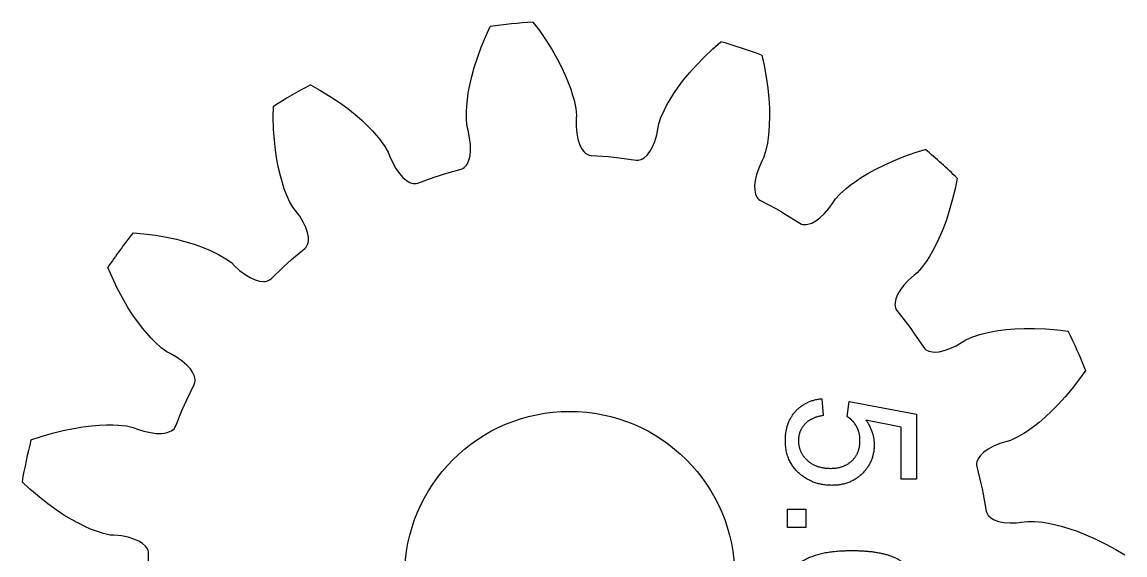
# Model space of a CAD drawing. Header units: millimetres. Extents: x 10 to 192, y -91 to 170.
# Drawn here: x 118.12 to 134.99, y 158.33 to 166.48 of the extents above; entities that cross this region are included whole.
import ezdxf

# ---------------------------------------------------------------- set-up
doc = ezdxf.new("R2010")
doc.units = ezdxf.units.MM
doc.layers.add('Sketch plane 01', color=7, linetype='Continuous')

msp = doc.modelspace()

# ---------------------------------------------------------------- linework, layer by layer
at = {"layer": 'Sketch plane 01'}
for p, q in [((125.217, 166.264), (125.286, 166.413)), ((125.217, 166.264), (125.286, 166.413)), ((125.938, 166.481), (126.037, 166.35)), ((125.938, 166.481), (126.037, 166.35)), ((126.037, 166.35), (126.14, 166.2)), ((126.037, 166.35), (126.14, 166.2)), ((125.147, 166.095), (125.217, 166.264)), ((125.147, 166.095), (125.217, 166.264)), ((126.14, 166.2), (126.231, 166.056)), ((126.14, 166.2), (126.231, 166.056)), ((128.689, 166.071), (128.813, 166.179)), ((128.689, 166.071), (128.813, 166.179)), ((125.089, 165.936), (125.147, 166.095)), ((125.089, 165.936), (125.147, 166.095)), ((126.231, 166.056), (126.309, 165.919)), ((126.231, 166.056), (126.309, 165.919)), ((128.557, 165.946), (128.689, 166.071)), ((128.557, 165.946), (128.689, 166.071)), ((125.04, 165.786), (125.089, 165.936)), ((125.04, 165.786), (125.089, 165.936)), ((126.309, 165.919), (126.375, 165.791)), ((126.309, 165.919), (126.375, 165.791)), ((128.438, 165.824), (128.557, 165.946)), ((128.438, 165.824), (128.557, 165.946)), ((129.437, 165.977), (129.473, 165.816)), ((129.437, 165.977), (129.473, 165.816)), ((125.002, 165.647), (125.04, 165.786)), ((125.002, 165.647), (125.04, 165.786)), ((126.375, 165.791), (126.432, 165.668)), ((126.375, 165.791), (126.432, 165.668)), ((126.432, 165.668), (126.478, 165.557)), ((126.432, 165.668), (126.478, 165.557)), ((128.242, 165.595), (128.333, 165.706)), ((128.242, 165.595), (128.333, 165.706)), ((128.333, 165.706), (128.438, 165.824)), ((128.333, 165.706), (128.438, 165.824)), ((129.473, 165.816), (129.507, 165.637)), ((129.473, 165.816), (129.507, 165.637)), ((122.537, 165.52), (122.681, 165.44)), ((122.537, 165.52), (122.681, 165.44)), ((124.95, 165.397), (124.972, 165.515)), ((124.95, 165.397), (124.972, 165.515)), ((124.972, 165.515), (125.002, 165.647)), ((124.972, 165.515), (125.002, 165.647)), ((126.478, 165.557), (126.516, 165.456)), ((126.478, 165.557), (126.516, 165.456)), ((128.161, 165.487), (128.242, 165.595)), ((128.161, 165.487), (128.242, 165.595)), ((129.507, 165.637), (129.531, 165.469)), ((129.507, 165.637), (129.531, 165.469)), ((122.681, 165.44), (122.836, 165.344)), ((122.681, 165.44), (122.836, 165.344)), ((122.836, 165.344), (122.977, 165.25)), ((122.836, 165.344), (122.977, 165.25)), ((124.935, 165.29), (124.95, 165.397)), ((124.935, 165.29), (124.95, 165.397)), ((126.516, 165.456), (126.545, 165.365)), ((126.516, 165.456), (126.545, 165.365)), ((126.545, 165.365), (126.567, 165.285)), ((126.545, 165.365), (126.567, 165.285)), ((128.035, 165.296), (128.092, 165.388)), ((128.035, 165.296), (128.092, 165.388)), ((128.092, 165.388), (128.161, 165.487)), ((128.092, 165.388), (128.161, 165.487)), ((129.531, 165.469), (129.546, 165.312)), ((129.531, 165.469), (129.546, 165.312)), ((121.967, 165.027), (121.969, 165.192)), ((121.967, 165.027), (121.969, 165.192)), ((122.977, 165.25), (123.105, 165.157)), ((122.977, 165.25), (123.105, 165.157)), ((123.105, 165.157), (123.217, 165.067)), ((123.105, 165.157), (123.217, 165.067)), ((124.92, 165.112), (124.925, 165.195)), ((124.92, 165.112), (124.925, 165.195)), ((124.925, 165.195), (124.935, 165.29)), ((124.925, 165.195), (124.935, 165.29)), ((126.567, 165.285), (126.593, 165.158)), ((126.567, 165.285), (126.593, 165.158)), ((126.593, 165.158), (126.605, 165.057)), ((126.593, 165.158), (126.605, 165.057)), ((127.949, 165.14), (127.987, 165.213)), ((127.949, 165.14), (127.987, 165.213)), ((127.987, 165.213), (128.035, 165.296)), ((127.987, 165.213), (128.035, 165.296)), ((129.546, 165.312), (129.555, 165.168)), ((129.546, 165.312), (129.555, 165.168)), ((129.555, 165.168), (129.557, 165.033)), ((129.555, 165.168), (129.557, 165.033)), ((121.971, 164.845), (121.967, 165.027)), ((121.971, 164.845), (121.967, 165.027)), ((123.217, 165.067), (123.319, 164.978)), ((123.217, 165.067), (123.319, 164.978)), ((124.92, 164.982), (124.92, 165.112)), ((124.92, 164.982), (124.92, 165.112)), ((126.602, 164.999), (126.601, 164.883)), ((126.602, 164.999), (126.601, 164.883)), ((126.605, 165.057), (126.602, 164.999)), ((126.605, 165.057), (126.602, 164.999)), ((127.865, 164.924), (127.897, 165.021)), ((127.865, 164.924), (127.897, 165.021)), ((127.897, 165.021), (127.949, 165.14)), ((127.897, 165.021), (127.949, 165.14)), ((129.557, 165.033), (129.554, 164.913)), ((129.557, 165.033), (129.554, 164.913)), ((121.983, 164.676), (121.971, 164.845)), ((121.983, 164.676), (121.971, 164.845)), ((123.319, 164.978), (123.406, 164.895)), ((123.319, 164.978), (123.406, 164.895)), ((123.406, 164.895), (123.482, 164.818)), ((123.406, 164.895), (123.482, 164.818)), ((124.93, 164.881), (124.92, 164.982)), ((124.93, 164.881), (124.92, 164.982)), ((124.945, 164.825), (124.93, 164.881)), ((124.945, 164.825), (124.93, 164.881)), ((124.97, 164.712), (124.945, 164.825)), ((124.97, 164.712), (124.945, 164.825)), ((126.601, 164.883), (126.61, 164.78)), ((126.601, 164.883), (126.61, 164.78)), ((127.832, 164.754), (127.856, 164.868)), ((127.832, 164.754), (127.856, 164.868)), ((127.856, 164.868), (127.865, 164.924)), ((127.856, 164.868), (127.865, 164.924)), ((129.554, 164.913), (129.547, 164.805)), ((129.554, 164.913), (129.547, 164.805)), ((122, 164.519), (121.983, 164.676)), ((122, 164.519), (121.983, 164.676)), ((123.482, 164.818), (123.545, 164.746)), ((123.482, 164.818), (123.545, 164.746)), ((123.545, 164.746), (123.598, 164.682)), ((123.545, 164.746), (123.598, 164.682)), ((123.598, 164.682), (123.674, 164.577)), ((123.598, 164.682), (123.674, 164.577)), ((124.983, 164.609), (124.97, 164.712)), ((124.983, 164.609), (124.97, 164.712)), ((126.61, 164.78), (126.627, 164.689)), ((126.61, 164.78), (126.627, 164.689)), ((126.627, 164.689), (126.652, 164.612)), ((126.627, 164.689), (126.652, 164.612)), ((127.766, 164.57), (127.802, 164.655)), ((127.766, 164.57), (127.802, 164.655)), ((127.802, 164.655), (127.832, 164.754)), ((127.802, 164.655), (127.832, 164.754)), ((129.536, 164.71), (129.524, 164.628)), ((129.536, 164.71), (129.524, 164.628)), ((129.547, 164.805), (129.536, 164.71)), ((129.547, 164.805), (129.536, 164.71)), ((122.022, 164.377), (122, 164.519)), ((122.022, 164.377), (122, 164.519)), ((123.674, 164.577), (123.726, 164.489)), ((123.674, 164.577), (123.726, 164.489)), ((123.726, 164.489), (123.746, 164.436)), ((123.726, 164.489), (123.746, 164.436)), ((124.977, 164.436), (124.985, 164.517)), ((124.977, 164.436), (124.985, 164.517)), ((124.985, 164.517), (124.983, 164.609)), ((124.985, 164.517), (124.983, 164.609)), ((126.652, 164.612), (126.683, 164.549)), ((126.652, 164.612), (126.683, 164.549)), ((126.683, 164.549), (126.718, 164.5)), ((126.683, 164.549), (126.718, 164.5)), ((126.718, 164.5), (126.737, 164.481)), ((126.718, 164.5), (126.737, 164.481)), ((127.683, 164.444), (127.726, 164.499)), ((127.683, 164.444), (127.726, 164.499)), ((127.726, 164.499), (127.766, 164.57)), ((127.726, 164.499), (127.766, 164.57)), ((129.497, 164.501), (129.466, 164.404)), ((129.497, 164.501), (129.466, 164.404)), ((129.524, 164.628), (129.497, 164.501)), ((129.524, 164.628), (129.497, 164.501)), ((131.61, 164.422), (131.783, 164.483)), ((131.61, 164.422), (131.783, 164.483)), ((131.783, 164.483), (131.94, 164.531)), ((131.783, 164.483), (131.94, 164.531)), ((122.047, 164.244), (122.022, 164.377)), ((122.047, 164.244), (122.022, 164.377)), ((123.746, 164.436), (123.793, 164.329)), ((123.746, 164.436), (123.793, 164.329)), ((123.793, 164.329), (123.843, 164.239)), ((123.793, 164.329), (123.843, 164.239)), ((124.92, 164.29), (124.935, 164.313)), ((124.92, 164.29), (124.935, 164.313)), ((124.935, 164.313), (124.96, 164.368)), ((124.935, 164.313), (124.96, 164.368)), ((124.96, 164.368), (124.977, 164.436)), ((124.96, 164.368), (124.977, 164.436)), ((126.737, 164.481), (126.758, 164.466)), ((126.737, 164.481), (126.758, 164.466)), ((126.758, 164.466), (126.778, 164.454)), ((126.758, 164.466), (126.778, 164.454)), ((126.778, 164.454), (126.8, 164.446)), ((126.778, 164.454), (126.8, 164.446)), ((126.8, 164.446), (126.827, 164.442)), ((126.8, 164.446), (126.827, 164.442)), ((126.827, 164.442), (127.091, 164.423)), ((126.827, 164.442), (127.091, 164.423)), ((127.091, 164.423), (127.174, 164.415)), ((127.091, 164.423), (127.174, 164.415)), ((127.174, 164.415), (127.258, 164.405)), ((127.174, 164.415), (127.258, 164.405)), ((127.258, 164.405), (127.519, 164.369)), ((127.258, 164.405), (127.519, 164.369)), ((127.519, 164.369), (127.547, 164.368)), ((127.519, 164.369), (127.547, 164.368)), ((127.547, 164.368), (127.57, 164.371)), ((127.547, 164.368), (127.57, 164.371)), ((127.57, 164.371), (127.592, 164.378)), ((127.57, 164.371), (127.592, 164.378)), ((127.592, 164.378), (127.615, 164.389)), ((127.592, 164.378), (127.615, 164.389)), ((127.615, 164.389), (127.638, 164.403)), ((127.615, 164.389), (127.638, 164.403)), ((127.638, 164.403), (127.683, 164.444)), ((127.638, 164.403), (127.683, 164.444)), ((129.44, 164.353), (129.392, 164.247)), ((129.44, 164.353), (129.392, 164.247)), ((129.466, 164.404), (129.44, 164.353)), ((129.466, 164.404), (129.44, 164.353)), ((131.309, 164.294), (131.453, 164.359)), ((131.309, 164.294), (131.453, 164.359)), ((131.453, 164.359), (131.61, 164.422)), ((131.453, 164.359), (131.61, 164.422)), ((122.075, 164.127), (122.047, 164.244)), ((122.075, 164.127), (122.047, 164.244)), ((123.843, 164.239), (123.896, 164.163)), ((123.843, 164.239), (123.896, 164.163)), ((123.896, 164.163), (123.949, 164.102)), ((123.896, 164.163), (123.949, 164.102)), ((124.507, 164.134), (124.587, 164.16)), ((124.507, 164.134), (124.587, 164.16)), ((124.587, 164.16), (124.841, 164.233)), ((124.587, 164.16), (124.841, 164.233)), ((124.841, 164.233), (124.866, 164.243)), ((124.841, 164.233), (124.866, 164.243)), ((124.866, 164.243), (124.886, 164.255)), ((124.866, 164.243), (124.886, 164.255)), ((124.886, 164.255), (124.904, 164.271)), ((124.886, 164.255), (124.904, 164.271)), ((124.904, 164.271), (124.92, 164.29)), ((124.904, 164.271), (124.92, 164.29)), ((129.358, 164.149), (129.337, 164.059)), ((129.358, 164.149), (129.337, 164.059)), ((129.392, 164.247), (129.358, 164.149)), ((129.392, 164.247), (129.358, 164.149)), ((130.96, 164.101), (131.062, 164.164)), ((130.96, 164.101), (131.062, 164.164)), ((131.062, 164.164), (131.181, 164.23)), ((131.062, 164.164), (131.181, 164.23)), ((131.181, 164.23), (131.309, 164.294)), ((131.181, 164.23), (131.309, 164.294)), ((122.105, 164.023), (122.075, 164.127)), ((122.105, 164.023), (122.075, 164.127)), ((122.135, 163.932), (122.105, 164.023)), ((122.135, 163.932), (122.105, 164.023)), ((123.949, 164.102), (124.003, 164.057)), ((123.949, 164.102), (124.003, 164.057)), ((124.003, 164.057), (124.055, 164.027)), ((124.003, 164.057), (124.055, 164.027)), ((124.055, 164.027), (124.081, 164.017)), ((124.055, 164.027), (124.081, 164.017)), ((124.081, 164.017), (124.105, 164.012)), ((124.081, 164.017), (124.105, 164.012)), ((124.105, 164.012), (124.129, 164.01)), ((124.105, 164.012), (124.129, 164.01)), ((124.129, 164.01), (124.152, 164.011)), ((124.129, 164.01), (124.152, 164.011)), ((124.152, 164.011), (124.179, 164.018)), ((124.152, 164.011), (124.179, 164.018)), ((124.179, 164.018), (124.427, 164.108)), ((124.179, 164.018), (124.427, 164.108)), ((124.427, 164.108), (124.507, 164.134)), ((124.427, 164.108), (124.507, 164.134)), ((129.337, 164.059), (129.328, 163.979)), ((129.337, 164.059), (129.328, 163.979)), ((129.328, 163.979), (129.33, 163.909)), ((129.328, 163.979), (129.33, 163.909)), ((130.728, 163.933), (130.793, 163.985)), ((130.728, 163.933), (130.793, 163.985)), ((130.793, 163.985), (130.87, 164.041)), ((130.793, 163.985), (130.87, 164.041)), ((130.87, 164.041), (130.96, 164.101)), ((130.87, 164.041), (130.96, 164.101)), ((132.427, 164.093), (132.395, 163.931)), ((132.427, 164.093), (132.395, 163.931)), ((122.164, 163.854), (122.135, 163.932)), ((122.164, 163.854), (122.135, 163.932)), ((122.217, 163.736), (122.164, 163.854)), ((122.217, 163.736), (122.164, 163.854)), ((129.33, 163.909), (129.343, 163.85)), ((129.33, 163.909), (129.343, 163.85)), ((129.343, 163.85), (129.353, 163.824)), ((129.343, 163.85), (129.353, 163.824)), ((129.353, 163.824), (129.365, 163.802)), ((129.353, 163.824), (129.365, 163.802)), ((130.563, 163.771), (130.632, 163.846)), ((130.563, 163.771), (130.632, 163.846)), ((130.632, 163.846), (130.728, 163.933)), ((130.632, 163.846), (130.728, 163.933)), ((132.395, 163.931), (132.353, 163.754)), ((132.395, 163.931), (132.353, 163.754)), ((122.267, 163.647), (122.217, 163.736)), ((122.267, 163.647), (122.217, 163.736)), ((122.303, 163.603), (122.267, 163.647)), ((122.303, 163.603), (122.267, 163.647)), ((129.365, 163.802), (129.38, 163.783)), ((129.365, 163.802), (129.38, 163.783)), ((129.38, 163.783), (129.396, 163.767)), ((129.38, 163.783), (129.396, 163.767)), ((129.396, 163.767), (129.419, 163.752)), ((129.396, 163.767), (129.419, 163.752)), ((129.419, 163.752), (129.652, 163.627)), ((129.419, 163.752), (129.652, 163.627)), ((130.464, 163.628), (130.532, 163.722)), ((130.464, 163.628), (130.532, 163.722)), ((130.532, 163.722), (130.563, 163.771)), ((130.532, 163.722), (130.563, 163.771)), ((132.353, 163.754), (132.306, 163.591)), ((132.353, 163.754), (132.306, 163.591)), ((122.372, 163.509), (122.303, 163.603)), ((122.372, 163.509), (122.303, 163.603)), ((122.426, 163.42), (122.372, 163.509)), ((122.426, 163.42), (122.372, 163.509)), ((129.652, 163.627), (129.725, 163.586)), ((129.652, 163.627), (129.725, 163.586)), ((129.725, 163.586), (129.798, 163.543)), ((129.725, 163.586), (129.798, 163.543)), ((129.798, 163.543), (130.022, 163.404)), ((129.798, 163.543), (130.022, 163.404)), ((130.264, 163.439), (130.329, 163.487)), ((130.264, 163.439), (130.329, 163.487)), ((130.329, 163.487), (130.396, 163.55)), ((130.329, 163.487), (130.396, 163.55)), ((130.396, 163.55), (130.464, 163.628)), ((130.396, 163.55), (130.464, 163.628)), ((132.306, 163.591), (132.257, 163.441)), ((132.306, 163.591), (132.257, 163.441)), ((122.465, 163.337), (122.426, 163.42)), ((122.465, 163.337), (122.426, 163.42)), ((122.491, 163.26), (122.465, 163.337)), ((122.491, 163.26), (122.465, 163.337)), ((130.022, 163.404), (130.047, 163.391)), ((130.022, 163.404), (130.047, 163.391)), ((130.047, 163.391), (130.068, 163.385)), ((130.047, 163.391), (130.068, 163.385)), ((130.068, 163.385), (130.092, 163.382)), ((130.068, 163.385), (130.092, 163.382)), ((130.092, 163.382), (130.117, 163.383)), ((130.092, 163.382), (130.117, 163.383)), ((130.117, 163.383), (130.144, 163.387)), ((130.117, 163.383), (130.144, 163.387)), ((130.144, 163.387), (130.202, 163.406)), ((130.144, 163.387), (130.202, 163.406)), ((130.202, 163.406), (130.264, 163.439)), ((130.202, 163.406), (130.264, 163.439)), ((132.206, 163.306), (132.153, 163.181)), ((132.206, 163.306), (132.153, 163.181)), ((132.257, 163.441), (132.206, 163.306)), ((132.257, 163.441), (132.206, 163.306)), ((119.821, 163.258), (119.985, 163.243)), ((119.821, 163.258), (119.985, 163.243)), ((119.985, 163.243), (120.166, 163.219)), ((119.985, 163.243), (120.166, 163.219)), ((120.166, 163.219), (120.333, 163.19)), ((120.166, 163.219), (120.333, 163.19)), ((120.333, 163.19), (120.487, 163.157)), ((120.333, 163.19), (120.487, 163.157)), ((120.487, 163.157), (120.627, 163.12)), ((120.487, 163.157), (120.627, 163.12)), ((122.503, 163.191), (122.491, 163.26)), ((122.503, 163.191), (122.491, 163.26)), ((122.503, 163.131), (122.503, 163.191)), ((122.503, 163.131), (122.503, 163.191)), ((132.153, 163.181), (132.102, 163.073)), ((132.153, 163.181), (132.102, 163.073)), ((120.627, 163.12), (120.756, 163.081)), ((120.627, 163.12), (120.756, 163.081)), ((120.756, 163.081), (120.869, 163.041)), ((120.756, 163.081), (120.869, 163.041)), ((120.869, 163.041), (120.969, 163.001)), ((120.869, 163.041), (120.969, 163.001)), ((120.969, 163.001), (121.057, 162.961)), ((120.969, 163.001), (121.057, 162.961)), ((122.247, 162.849), (122.449, 163.019)), ((122.247, 162.849), (122.449, 163.019)), ((122.449, 163.019), (122.468, 163.039)), ((122.449, 163.019), (122.468, 163.039)), ((122.468, 163.039), (122.481, 163.058)), ((122.468, 163.039), (122.481, 163.058)), ((122.481, 163.058), (122.491, 163.08)), ((122.481, 163.058), (122.491, 163.08)), ((122.491, 163.08), (122.498, 163.104)), ((122.491, 163.08), (122.498, 163.104)), ((122.498, 163.104), (122.503, 163.131)), ((122.498, 163.104), (122.503, 163.131)), ((132.051, 162.978), (132.003, 162.895)), ((132.051, 162.978), (132.003, 162.895)), ((132.102, 163.073), (132.051, 162.978)), ((132.102, 163.073), (132.051, 162.978)), ((121.057, 162.961), (121.131, 162.924)), ((121.057, 162.961), (121.131, 162.924)), ((121.131, 162.924), (121.243, 162.859)), ((121.131, 162.924), (121.243, 162.859)), ((121.243, 162.859), (121.326, 162.8)), ((121.243, 162.859), (121.326, 162.8)), ((121.326, 162.8), (121.367, 162.759)), ((121.326, 162.8), (121.367, 162.759)), ((122.184, 162.793), (122.247, 162.849)), ((122.184, 162.793), (122.247, 162.849)), ((131.958, 162.825), (131.882, 162.72)), ((131.958, 162.825), (131.882, 162.72)), ((132.003, 162.895), (131.958, 162.825)), ((132.003, 162.895), (131.958, 162.825)), ((119.5, 162.576), (119.436, 162.727)), ((119.5, 162.576), (119.436, 162.727)), ((121.367, 162.759), (121.452, 162.681)), ((121.367, 162.759), (121.452, 162.681)), ((121.452, 162.681), (121.535, 162.618)), ((121.452, 162.681), (121.535, 162.618)), ((121.932, 162.553), (122.122, 162.737)), ((121.932, 162.553), (122.122, 162.737)), ((122.122, 162.737), (122.184, 162.793)), ((122.122, 162.737), (122.184, 162.793)), ((131.814, 162.644), (131.77, 162.608)), ((131.814, 162.644), (131.77, 162.608)), ((131.882, 162.72), (131.814, 162.644)), ((131.882, 162.72), (131.814, 162.644)), ((119.579, 162.411), (119.5, 162.576)), ((119.579, 162.411), (119.5, 162.576)), ((121.535, 162.618), (121.614, 162.571)), ((121.535, 162.618), (121.614, 162.571)), ((121.614, 162.571), (121.688, 162.537)), ((121.614, 162.571), (121.688, 162.537)), ((121.688, 162.537), (121.755, 162.518)), ((121.688, 162.537), (121.755, 162.518)), ((121.755, 162.518), (121.815, 162.512)), ((121.755, 162.518), (121.815, 162.512)), ((121.815, 162.512), (121.842, 162.513)), ((121.815, 162.512), (121.842, 162.513)), ((121.842, 162.513), (121.867, 162.518)), ((121.842, 162.513), (121.867, 162.518)), ((121.867, 162.518), (121.89, 162.526)), ((121.867, 162.518), (121.89, 162.526)), ((121.89, 162.526), (121.91, 162.536)), ((121.89, 162.526), (121.91, 162.536)), ((121.91, 162.536), (121.932, 162.553)), ((121.91, 162.536), (121.932, 162.553)), ((131.683, 162.531), (131.612, 162.455)), ((131.683, 162.531), (131.612, 162.455)), ((131.77, 162.608), (131.683, 162.531)), ((131.77, 162.608), (131.683, 162.531)), ((119.658, 162.261), (119.579, 162.411)), ((119.658, 162.261), (119.579, 162.411)), ((131.515, 162.312), (131.489, 162.247)), ((131.515, 162.312), (131.489, 162.247)), ((131.556, 162.381), (131.515, 162.312)), ((131.556, 162.381), (131.515, 162.312)), ((131.612, 162.455), (131.556, 162.381)), ((131.612, 162.455), (131.556, 162.381)), ((119.737, 162.125), (119.658, 162.261)), ((119.737, 162.125), (119.658, 162.261)), ((119.815, 162.004), (119.737, 162.125)), ((119.815, 162.004), (119.737, 162.125)), ((131.477, 162.187), (131.475, 162.16)), ((131.477, 162.187), (131.475, 162.16)), ((131.475, 162.16), (131.477, 162.135)), ((131.475, 162.16), (131.477, 162.135)), ((131.489, 162.247), (131.477, 162.187)), ((131.489, 162.247), (131.477, 162.187)), ((131.477, 162.135), (131.483, 162.112)), ((131.477, 162.135), (131.483, 162.112)), ((119.893, 161.893), (119.815, 162.004)), ((119.893, 161.893), (119.815, 162.004)), ((131.483, 162.112), (131.491, 162.091)), ((131.483, 162.112), (131.491, 162.091)), ((131.491, 162.091), (131.506, 162.067)), ((131.491, 162.091), (131.506, 162.067)), ((131.506, 162.067), (131.668, 161.859)), ((131.506, 162.067), (131.668, 161.859)), ((119.966, 161.797), (119.893, 161.893)), ((119.966, 161.797), (119.893, 161.893)), ((120.035, 161.715), (119.966, 161.797)), ((120.035, 161.715), (119.966, 161.797)), ((131.668, 161.859), (131.718, 161.791)), ((131.668, 161.859), (131.718, 161.791)), ((131.718, 161.791), (131.767, 161.723)), ((131.718, 161.791), (131.767, 161.723)), ((133.175, 161.776), (133.31, 161.787)), ((133.175, 161.776), (133.31, 161.787)), ((133.31, 161.787), (133.454, 161.794)), ((133.31, 161.787), (133.454, 161.794)), ((133.454, 161.794), (133.611, 161.795)), ((133.454, 161.794), (133.611, 161.795)), ((133.611, 161.795), (133.781, 161.788)), ((133.611, 161.795), (133.781, 161.788)), ((133.781, 161.788), (133.963, 161.774)), ((133.781, 161.788), (133.963, 161.774)), ((120.1, 161.644), (120.035, 161.715)), ((120.1, 161.644), (120.035, 161.715)), ((120.158, 161.585), (120.1, 161.644)), ((120.158, 161.585), (120.1, 161.644)), ((131.767, 161.723), (131.915, 161.504)), ((131.767, 161.723), (131.915, 161.504)), ((132.511, 161.588), (132.559, 161.619)), ((132.511, 161.588), (132.559, 161.619)), ((132.559, 161.619), (132.652, 161.66)), ((132.559, 161.619), (132.652, 161.66)), ((132.652, 161.66), (132.776, 161.7)), ((132.652, 161.66), (132.776, 161.7)), ((132.776, 161.7), (132.856, 161.721)), ((132.776, 161.7), (132.856, 161.721)), ((132.856, 161.721), (132.949, 161.741)), ((132.856, 161.721), (132.949, 161.741)), ((132.949, 161.741), (133.056, 161.76)), ((132.949, 161.741), (133.056, 161.76)), ((133.056, 161.76), (133.175, 161.776)), ((133.056, 161.76), (133.175, 161.776)), ((133.963, 161.774), (134.126, 161.754)), ((133.963, 161.774), (134.126, 161.754)), ((120.254, 161.498), (120.158, 161.585)), ((120.254, 161.498), (120.158, 161.585)), ((120.336, 161.438), (120.254, 161.498)), ((120.336, 161.438), (120.254, 161.498)), ((131.915, 161.504), (131.933, 161.483)), ((131.915, 161.504), (131.933, 161.483)), ((131.933, 161.483), (131.95, 161.468)), ((131.933, 161.483), (131.95, 161.468)), ((131.95, 161.468), (131.971, 161.456)), ((131.95, 161.468), (131.971, 161.456)), ((131.971, 161.456), (131.994, 161.446)), ((131.971, 161.456), (131.994, 161.446)), ((131.994, 161.446), (132.02, 161.439)), ((131.994, 161.446), (132.02, 161.439)), ((132.15, 161.438), (132.229, 161.455)), ((132.15, 161.438), (132.229, 161.455)), ((132.229, 161.455), (132.316, 161.485)), ((132.229, 161.455), (132.316, 161.485)), ((132.316, 161.485), (132.411, 161.529)), ((132.316, 161.485), (132.411, 161.529)), ((132.411, 161.529), (132.511, 161.588)), ((132.411, 161.529), (132.511, 161.588)), ((120.387, 161.412), (120.336, 161.438)), ((120.387, 161.412), (120.336, 161.438)), ((120.488, 161.354), (120.387, 161.412)), ((120.488, 161.354), (120.387, 161.412)), ((120.573, 161.294), (120.488, 161.354)), ((120.573, 161.294), (120.488, 161.354)), ((120.643, 161.234), (120.573, 161.294)), ((120.643, 161.234), (120.573, 161.294)), ((132.02, 161.439), (132.08, 161.433)), ((132.02, 161.439), (132.08, 161.433)), ((132.08, 161.433), (132.15, 161.438)), ((132.08, 161.433), (132.15, 161.438)), ((120.698, 161.175), (120.643, 161.234)), ((120.698, 161.175), (120.643, 161.234)), ((120.737, 161.116), (120.698, 161.175)), ((120.737, 161.116), (120.698, 161.175)), ((120.762, 161.061), (120.737, 161.116)), ((120.762, 161.061), (120.737, 161.116)), ((134.393, 161.155), (134.298, 161.021)), ((134.393, 161.155), (134.298, 161.021)), ((120.758, 160.938), (120.767, 160.964)), ((120.758, 160.938), (120.767, 160.964)), ((120.768, 161.035), (120.762, 161.061)), ((120.768, 161.035), (120.762, 161.061)), ((120.767, 160.964), (120.771, 160.986)), ((120.767, 160.964), (120.771, 160.986)), ((120.772, 161.01), (120.768, 161.035)), ((120.772, 161.01), (120.768, 161.035)), ((120.771, 160.986), (120.772, 161.01)), ((120.771, 160.986), (120.772, 161.01)), ((134.298, 161.021), (134.187, 160.876)), ((134.298, 161.021), (134.187, 160.876)), ((120.642, 160.7), (120.758, 160.938)), ((120.642, 160.7), (120.758, 160.938)), ((134.187, 160.876), (134.078, 160.746)), ((134.187, 160.876), (134.078, 160.746)), ((120.574, 160.546), (120.608, 160.623)), ((120.574, 160.546), (120.608, 160.623)), ((120.608, 160.623), (120.642, 160.7)), ((120.608, 160.623), (120.642, 160.7)), ((130.356, 160.718), (130.378, 160.46)), ((130.747, 160.444), (130.777, 160.675)), ((130.777, 160.675), (131.804, 160.481)), ((133.972, 160.629), (133.871, 160.526)), ((133.972, 160.629), (133.871, 160.526)), ((134.078, 160.746), (133.972, 160.629)), ((134.078, 160.746), (133.972, 160.629)), ((120.475, 160.302), (120.574, 160.546)), ((120.475, 160.302), (120.574, 160.546)), ((131.804, 160.481), (131.804, 159.487)), ((133.772, 160.434), (133.681, 160.356)), ((133.772, 160.434), (133.681, 160.356)), ((133.871, 160.526), (133.772, 160.434)), ((133.871, 160.526), (133.772, 160.434)), ((118.755, 160.233), (118.91, 160.265)), ((118.755, 160.233), (118.91, 160.265)), ((118.91, 160.265), (119.052, 160.289)), ((118.91, 160.265), (119.052, 160.289)), ((119.052, 160.289), (119.186, 160.305)), ((119.052, 160.289), (119.186, 160.305)), ((119.186, 160.305), (119.306, 160.315)), ((119.186, 160.305), (119.306, 160.315)), ((119.306, 160.315), (119.414, 160.319)), ((119.306, 160.315), (119.414, 160.319)), ((119.414, 160.319), (119.51, 160.318)), ((119.414, 160.319), (119.51, 160.318)), ((119.51, 160.318), (119.592, 160.315)), ((119.51, 160.318), (119.592, 160.315)), ((119.592, 160.315), (119.721, 160.301)), ((119.592, 160.315), (119.721, 160.301)), ((119.721, 160.301), (119.821, 160.28)), ((119.721, 160.301), (119.821, 160.28)), ((119.821, 160.28), (119.875, 160.26)), ((119.821, 160.28), (119.875, 160.26)), ((120.448, 160.259), (120.462, 160.277)), ((120.448, 160.259), (120.462, 160.277)), ((120.462, 160.277), (120.475, 160.302)), ((120.462, 160.277), (120.475, 160.302)), ((131.569, 160.285), (131.032, 160.392)), ((131.569, 159.487), (131.569, 160.285)), ((133.596, 160.289), (133.518, 160.233)), ((133.596, 160.289), (133.518, 160.233)), ((133.681, 160.356), (133.596, 160.289)), ((133.681, 160.356), (133.596, 160.289)), ((118.26, 160.087), (118.416, 160.14)), ((118.26, 160.087), (118.416, 160.14)), ((118.416, 160.14), (118.591, 160.192)), ((118.416, 160.14), (118.591, 160.192)), ((118.591, 160.192), (118.755, 160.233)), ((118.591, 160.192), (118.755, 160.233)), ((119.875, 160.26), (119.985, 160.223)), ((119.875, 160.26), (119.985, 160.223)), ((119.985, 160.223), (120.086, 160.2)), ((119.985, 160.223), (120.086, 160.2)), ((120.086, 160.2), (120.177, 160.188)), ((120.086, 160.2), (120.177, 160.188)), ((120.177, 160.188), (120.258, 160.188)), ((120.177, 160.188), (120.258, 160.188)), ((120.258, 160.188), (120.328, 160.197)), ((120.258, 160.188), (120.328, 160.197)), ((120.328, 160.197), (120.385, 160.216)), ((120.328, 160.197), (120.385, 160.216)), ((120.385, 160.216), (120.409, 160.229)), ((120.385, 160.216), (120.409, 160.229)), ((120.409, 160.229), (120.43, 160.243)), ((120.409, 160.229), (120.43, 160.243)), ((120.43, 160.243), (120.448, 160.259)), ((120.43, 160.243), (120.448, 160.259)), ((133.336, 160.123), (133.244, 160.081)), ((133.336, 160.123), (133.244, 160.081)), ((133.449, 160.188), (133.336, 160.123)), ((133.449, 160.188), (133.336, 160.123)), ((133.518, 160.233), (133.449, 160.188)), ((133.518, 160.233), (133.449, 160.188)), ((132.901, 159.946), (132.836, 159.899)), ((132.901, 159.946), (132.836, 159.899)), ((132.982, 159.99), (132.901, 159.946)), ((132.982, 159.99), (132.901, 159.946)), ((133.078, 160.031), (132.982, 159.99)), ((133.078, 160.031), (132.982, 159.99)), ((133.188, 160.066), (133.078, 160.031)), ((133.188, 160.066), (133.078, 160.031)), ((133.244, 160.081), (133.188, 160.066)), ((133.244, 160.081), (133.188, 160.066)), ((132.737, 159.777), (132.729, 159.753)), ((132.737, 159.777), (132.729, 159.753)), ((132.749, 159.801), (132.737, 159.777)), ((132.749, 159.801), (132.737, 159.777)), ((132.785, 159.85), (132.749, 159.801)), ((132.785, 159.85), (132.749, 159.801)), ((132.836, 159.899), (132.785, 159.85)), ((132.836, 159.899), (132.785, 159.85)), ((132.724, 159.73), (132.723, 159.707)), ((132.724, 159.73), (132.723, 159.707)), ((132.723, 159.707), (132.727, 159.68)), ((132.723, 159.707), (132.727, 159.68)), ((132.729, 159.753), (132.724, 159.73)), ((132.729, 159.753), (132.724, 159.73)), ((132.727, 159.68), (132.791, 159.423)), ((132.727, 159.68), (132.791, 159.423)), ((118.244, 159.333), (118.124, 159.445)), ((118.244, 159.333), (118.124, 159.445)), ((131.804, 159.487), (131.569, 159.487)), ((132.791, 159.423), (132.809, 159.341)), ((132.791, 159.423), (132.809, 159.341)), ((118.383, 159.215), (118.244, 159.333)), ((118.383, 159.215), (118.244, 159.333)), ((132.809, 159.341), (132.826, 159.259)), ((132.809, 159.341), (132.826, 159.259)), ((132.826, 159.259), (132.872, 158.999)), ((132.826, 159.259), (132.872, 158.999)), ((118.516, 159.11), (118.383, 159.215)), ((118.516, 159.11), (118.383, 159.215)), ((118.644, 159.018), (118.516, 159.11)), ((118.644, 159.018), (118.516, 159.11)), ((118.765, 158.939), (118.644, 159.018)), ((118.765, 158.939), (118.644, 159.018)), ((118.881, 158.869), (118.765, 158.939)), ((118.881, 158.869), (118.765, 158.939)), ((129.833, 158.748), (129.833, 159.028)), ((129.833, 159.028), (130.112, 159.028)), ((130.112, 159.028), (130.112, 158.748)), ((132.872, 158.999), (132.88, 158.972)), ((132.872, 158.999), (132.88, 158.972)), ((132.88, 158.972), (132.89, 158.952)), ((132.88, 158.972), (132.89, 158.952)), ((132.89, 158.952), (132.904, 158.932)), ((132.89, 158.952), (132.904, 158.932)), ((132.904, 158.932), (132.921, 158.914)), ((132.904, 158.932), (132.921, 158.914)), ((118.986, 158.812), (118.881, 158.869)), ((118.986, 158.812), (118.881, 158.869)), ((119.083, 158.764), (118.986, 158.812)), ((119, 158.805), (118.986, 158.812)), ((119.171, 158.725), (119.083, 158.764)), ((119.171, 158.725), (119.083, 158.764)), ((130.112, 158.748), (129.833, 158.748)), ((132.921, 158.914), (132.942, 158.896)), ((132.921, 158.914), (132.942, 158.896)), ((132.942, 158.896), (132.994, 158.866)), ((132.942, 158.896), (132.994, 158.866)), ((132.994, 158.866), (133.06, 158.842)), ((132.994, 158.866), (133.06, 158.842)), ((133.06, 158.842), (133.139, 158.826)), ((133.06, 158.842), (133.139, 158.826)), ((133.139, 158.826), (133.231, 158.818)), ((133.139, 158.826), (133.231, 158.818)), ((133.231, 158.818), (133.335, 158.82)), ((133.231, 158.818), (133.335, 158.82)), ((133.335, 158.82), (133.45, 158.833)), ((133.335, 158.82), (133.45, 158.833)), ((133.45, 158.833), (133.507, 158.842)), ((133.45, 158.833), (133.507, 158.842)), ((133.507, 158.842), (133.609, 158.841)), ((133.507, 158.842), (133.609, 158.841)), ((133.609, 158.841), (133.738, 158.828)), ((133.609, 158.841), (133.738, 158.828)), ((133.738, 158.828), (133.82, 158.814)), ((133.738, 158.828), (133.82, 158.814)), ((133.82, 158.814), (133.914, 158.795)), ((133.82, 158.814), (133.914, 158.795)), ((133.914, 158.795), (134.018, 158.768)), ((133.914, 158.795), (134.018, 158.768)), ((134.018, 158.768), (134.133, 158.734)), ((134.018, 158.768), (134.133, 158.734)), ((119.248, 158.695), (119.171, 158.725)), ((119.248, 158.695), (119.171, 158.725)), ((119.372, 158.655), (119.248, 158.695)), ((119.372, 158.655), (119.248, 158.695)), ((119.471, 158.633), (119.372, 158.655)), ((119.471, 158.633), (119.372, 158.655)), ((119.528, 158.63), (119.471, 158.633)), ((119.528, 158.63), (119.471, 158.633)), ((119.644, 158.619), (119.528, 158.63)), ((119.644, 158.619), (119.528, 158.63)), ((119.746, 158.599), (119.644, 158.619)), ((119.746, 158.599), (119.644, 158.619)), ((119.834, 158.572), (119.746, 158.599)), ((119.834, 158.572), (119.746, 158.599)), ((134.133, 158.734), (134.261, 158.69)), ((134.133, 158.734), (134.261, 158.69)), ((134.261, 158.69), (134.396, 158.638)), ((134.261, 158.69), (134.396, 158.638)), ((134.396, 158.638), (134.54, 158.574)), ((134.396, 158.638), (134.54, 158.574)), ((119.908, 158.54), (119.834, 158.572)), ((119.908, 158.54), (119.834, 158.572)), ((119.968, 158.503), (119.908, 158.54)), ((119.968, 158.503), (119.908, 158.54)), ((120.013, 158.463), (119.968, 158.503)), ((120.013, 158.463), (119.968, 158.503)), ((120.029, 158.441), (120.013, 158.463)), ((120.029, 158.441), (120.013, 158.463)), ((120.043, 158.42), (120.029, 158.441)), ((120.043, 158.42), (120.029, 158.441)), ((120.052, 158.398), (120.043, 158.42)), ((120.052, 158.398), (120.043, 158.42)), ((134.54, 158.574), (134.692, 158.499)), ((134.54, 158.574), (134.692, 158.499)), ((134.692, 158.499), (134.853, 158.412)), ((134.692, 158.499), (134.853, 158.412)), ((134.853, 158.412), (134.994, 158.328)), ((134.853, 158.412), (134.994, 158.328)), ((120.051, 158.084), (120.059, 158.348)), ((120.051, 158.084), (120.059, 158.348)), ((120.058, 158.376), (120.052, 158.398)), ((120.058, 158.376), (120.052, 158.398)), ((120.059, 158.348), (120.058, 158.376)), ((120.059, 158.348), (120.058, 158.376))]:
    msp.add_line(p, q, dxfattribs=at)
msp.add_circle((126.5, 158), 2.525, dxfattribs=at)
for start, end in [(93.7886, 98.2114), (93.7886, 98.2114), (69.7886, 74.2114), (69.7886, 74.2114), (117.7886, 122.2114), (117.7886, 122.2114), (45.7886, 50.2114), (45.7886, 50.2114), (141.7886, 146.2114), (141.7886, 146.2114), (21.7886, 26.2114), (21.7886, 26.2114), (165.7886, 170.2114), (165.7886, 170.2114)]:
    msp.add_arc((126.5, 158), 8.5, start, end, dxfattribs=at)
for points, knots in [([(131.032, 160.392), (131.158, 160.212), (131.158, 160.015), (131.158, 159.753), (130.976, 159.573), (130.795, 159.393), (130.51, 159.393), (130.239, 159.393), (130.041, 159.551), (129.799, 159.743), (129.799, 160.076), (129.799, 160.349), (129.951, 160.521), (130.104, 160.694), (130.356, 160.718)], [0, 0, 0, 0.111378, 0.111378, 0.258859, 0.258859, 0.406339, 0.406339, 0.546763, 0.546763, 0.718487, 0.718487, 0.859243, 0.859243, 1, 1, 1]), ([(130.095, 160.328), (130, 160.223), (130, 160.076), (130, 159.899), (130.134, 159.776), (130.268, 159.653), (130.488, 159.653), (130.698, 159.653), (130.82, 159.771), (130.941, 159.889), (130.941, 160.08), (130.941, 160.199), (130.887, 160.294), (130.833, 160.39), (130.747, 160.444)], [0, 0, 0, 0.140487, 0.140487, 0.309592, 0.309592, 0.478697, 0.478697, 0.639451, 0.639451, 0.800206, 0.800206, 0.900103, 0.900103, 1, 1, 1]), ([(131.722, 158.1), (131.839, 157.956), (131.839, 157.738), (131.839, 157.577), (131.775, 157.456), (131.71, 157.334), (131.588, 157.255), (131.466, 157.176), (131.291, 157.131), (131.116, 157.086), (130.818, 157.086), (130.467, 157.086), (130.25, 157.159), (130.034, 157.231), (129.916, 157.375), (129.799, 157.518), (129.799, 157.738), (129.799, 158.027), (130.006, 158.192), (130.255, 158.39), (130.818, 158.39), (131.173, 158.39), (131.389, 158.317), (131.605, 158.244), (131.722, 158.1)], [0, 0, 0, 0.092268, 0.092268, 0.160315, 0.160315, 0.228363, 0.228363, 0.29641, 0.29641, 0.364457, 0.364457, 0.444991, 0.444991, 0.525524, 0.525524, 0.606057, 0.606057, 0.712101, 0.712101, 0.839542, 0.839542, 0.919771, 0.919771, 1, 1, 1])]:
    msp.add_open_spline(points, degree=2, knots=knots, dxfattribs=at)
msp.add_open_spline([(130.378, 160.46), (130.19, 160.432), (130.095, 160.328)], degree=2, dxfattribs=at)

doc.saveas('drawing.dxf')
